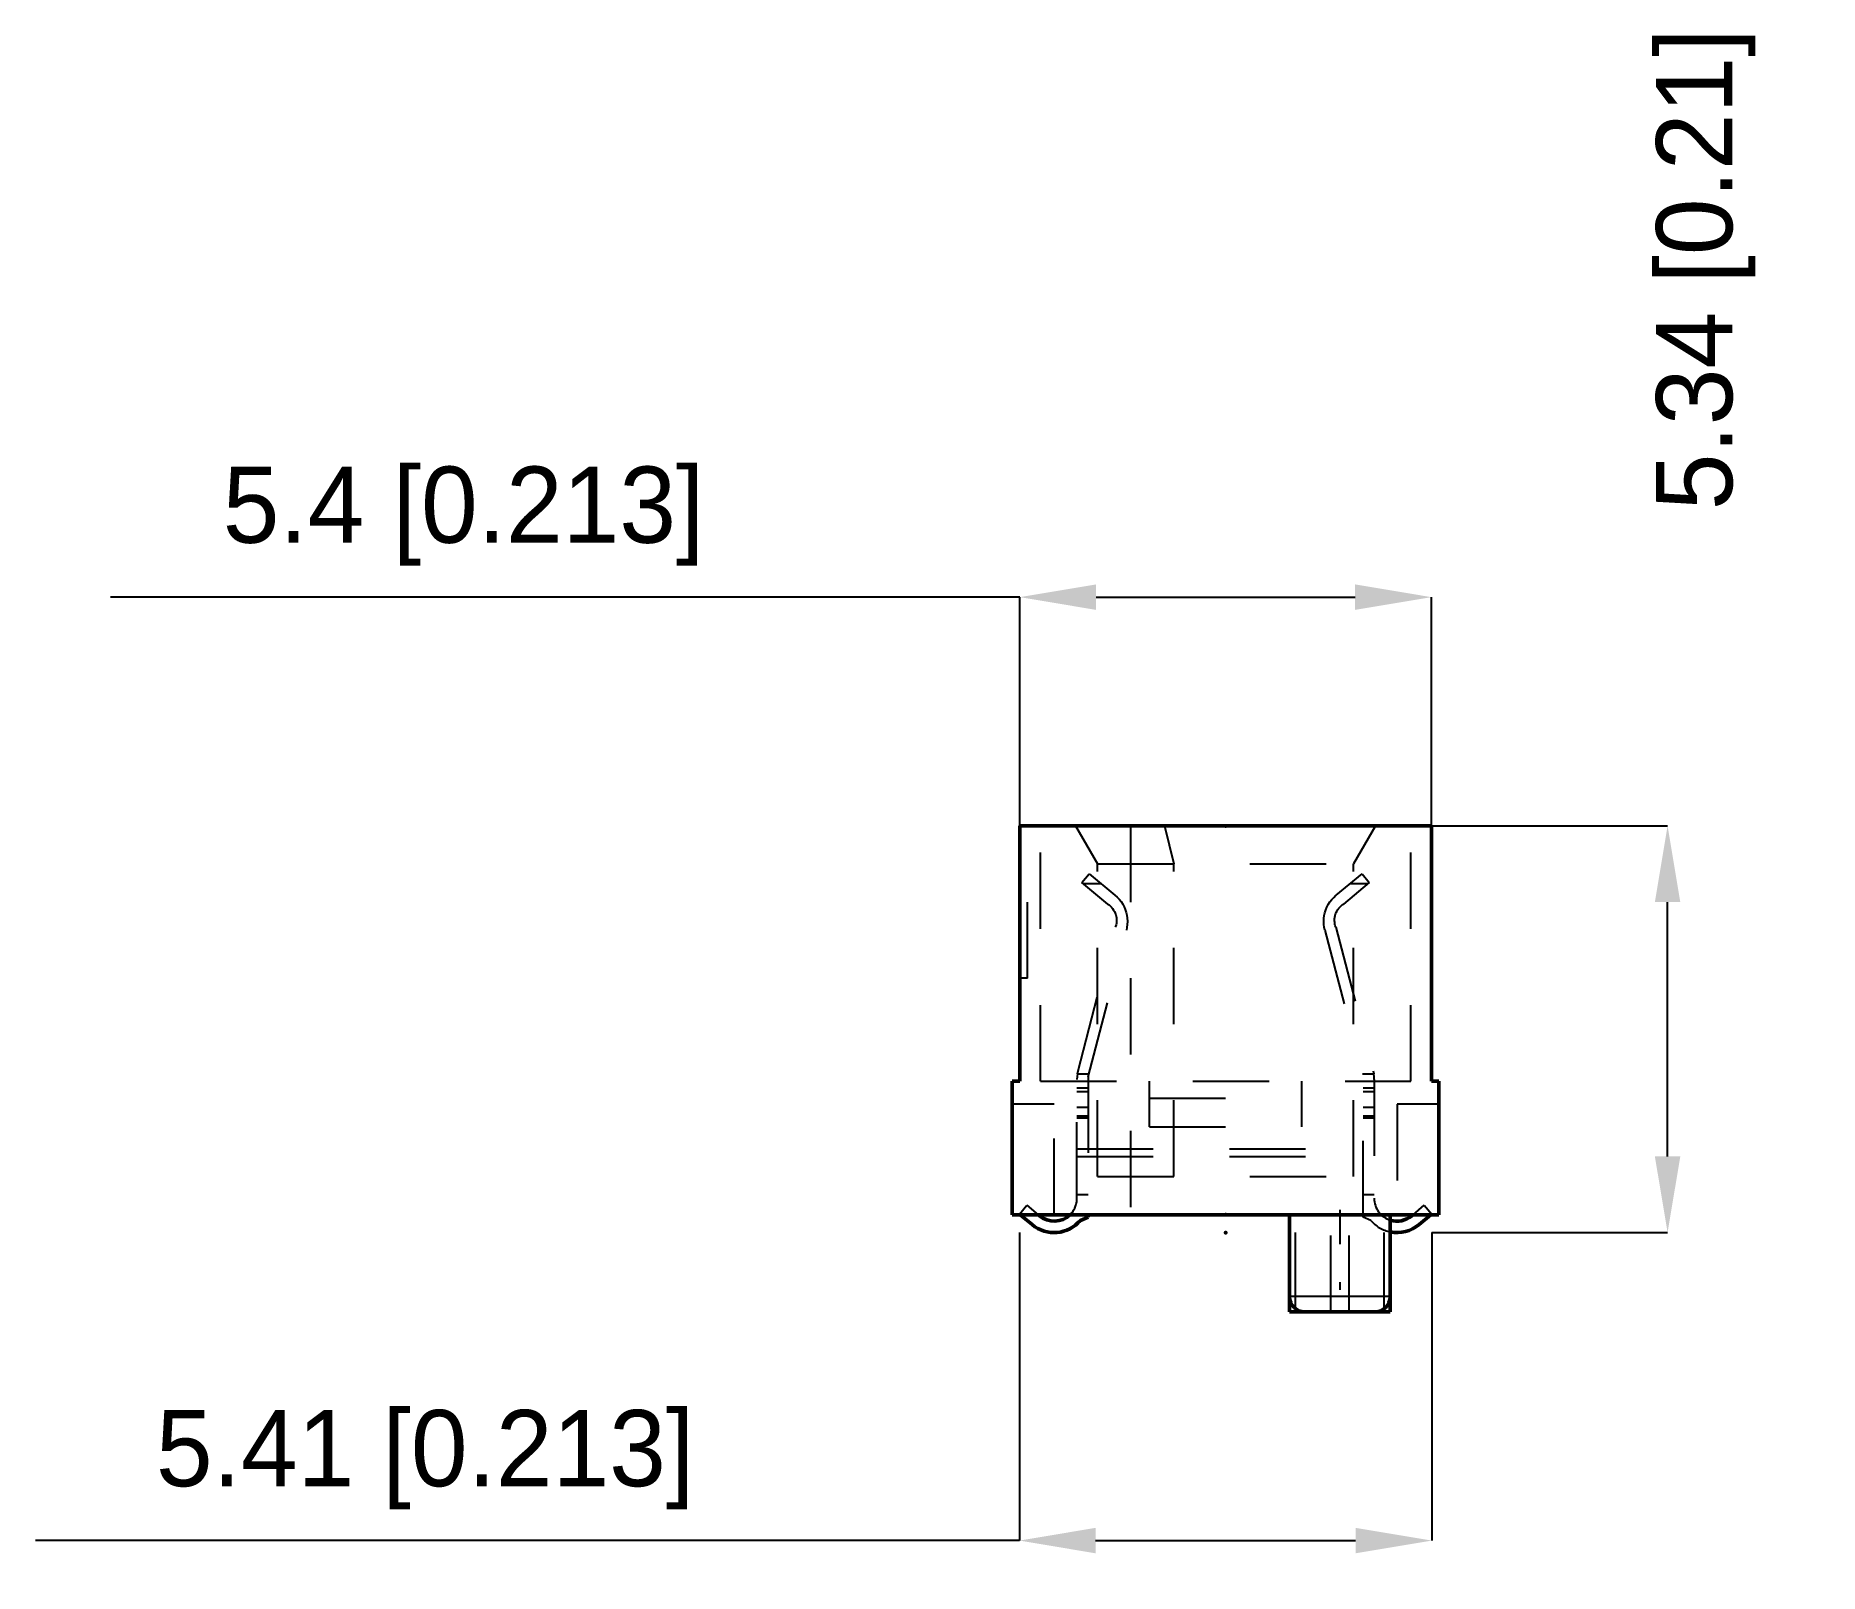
# Model space of a CAD drawing. Header units: millimetres. Extents: x -15.6 to 7.8, y -4.7 to 15.5.
import ezdxf

# ---------------------------------------------------------------- set-up
doc = ezdxf.new("R2010")
doc.units = ezdxf.units.MM
doc.linetypes.add('Center', pattern=[1.5, 0.45, -0.5, 0.05, -0.5])
doc.linetypes.add('Dashed', pattern=[2, 1, -1])
for name, color, linetype, lineweight in [('2d ConnectionPoints', 7, 'Continuous', 50), ('AM_0', 7, 'Continuous', 50), ('AM_4', 3, 'Continuous', 25), ('AM_5', 3, 'Continuous', 25), ('AM_7', 7, 'Center', 25), ('AM_9', 6, 'Dashed', 25)]:
    doc.layers.add(name, color=color, linetype=linetype, lineweight=lineweight)
doc.dimstyles.new('ISO-25', dxfattribs={"dimtxt": 2.5, "dimasz": 2.5, "dimexe": 1.25, "dimexo": 0.625, "dimtad": 1, "dimtxsty": 'Standard', "dimcen": 2.5, "dimadec": 0, "dimazin": 0, "dimtfac": 1, "dimtmove": 0, "dimatfit": 3, "dimfxl": 1, "dimarcsym": 0})

# ---------------------------------------------------------------- blocks, each defined once
blk = doc.blocks.new('1_ERF8_C_211_05_0_060PN_0_in_ERF8_060_05_0_L_DV_TR_2')
at = {"layer": 'AM_0'}
for p, q in [((-2.539, -0.13), (-2.695, 0)), ((-2.461, 0), (-2.443, -0.015)), ((-1.805, 0), (-1.805, -0.032)), ((2.443, -0.015), (2.461, 0)), ((2.695, 0), (2.539, -0.13)), ((-1.805, -0.032), (-1.906, -0.075))]:
    blk.add_line(p, q, dxfattribs=at)
for centre, radius, start, end in [((-2.25, 0.215), 0.45, 230.0555, 319.8749), ((-2.25, 0.215), 0.3, 229.9207, 314.3087), ((2.25, 0.215), 0.3, 252.5424, 310.0793), ((2.25, 0.215), 0.45, 258.4515, 309.9449)]:
    blk.add_arc(centre, radius, start, end, dxfattribs=at)
at = {"layer": 'AM_9'}
for p, q in [((-1.886, 4.356), (-1.791, 4.471)), ((-1.791, 4.471), (-1.452, 4.192)), ((1.452, 4.192), (1.791, 4.471)), ((1.791, 4.471), (1.886, 4.356)), ((-1.547, 4.075), (-1.886, 4.356)), ((-1.87, 4.343), (-1.635, 4.343)), ((1.886, 4.356), (1.547, 4.075)), ((1.635, 4.343), (1.87, 4.343)), ((-1.936, 1.885), (-1.447, 3.769)), ((1.447, 3.769), (1.936, 1.885)), ((-1.805, 1.81), (-1.302, 3.731)), ((1.302, 3.731), (1.805, 1.81)), ((-1.944, 1.849), (-1.936, 1.885)), ((1.936, 1.885), (1.944, 1.849)), ((-1.95, 0.215), (-1.95, 1.772)), ((-1.95, 1.663), (-1.805, 1.663)), ((-1.944, 1.849), (-1.795, 1.849)), ((-1.805, 1.81), (-1.805, 0)), ((1.795, 1.849), (1.944, 1.849)), ((1.805, -0.032), (1.805, 1.81)), ((1.805, 1.663), (1.95, 1.663)), ((1.95, 1.772), (1.95, 0.215)), ((-1.95, 1.616), (-1.805, 1.616)), ((-1.95, 1.41), (-1.805, 1.41)), ((1.805, 1.616), (1.95, 1.616)), ((1.805, 1.41), (1.95, 1.41)), ((-1.95, 1.295), (-1.805, 1.295)), ((-1.95, 1.272), (-1.805, 1.272)), ((1.805, 1.295), (1.95, 1.295)), ((1.805, 1.272), (1.95, 1.272)), ((-1.95, 0.865), (1.95, 0.865)), ((-1.95, 0.765), (1.95, 0.765)), ((-1.95, 0.265), (-1.805, 0.265)), ((1.805, 0.265), (1.95, 0.265)), ((-2.705, 0.008), (-2.607, 0.123)), ((-2.695, 0), (-2.705, 0.008)), ((-2.607, 0.123), (-2.461, 0)), ((2.461, 0), (2.607, 0.123)), ((2.607, 0.123), (2.705, 0.008)), ((2.705, 0.008), (2.695, 0)), ((1.906, -0.075), (1.805, -0.032))]:
    blk.add_line(p, q, dxfattribs=at)
for points in [[(-1.547, 4.075), (-1.529, 4.062), (-1.512, 4.048), (-1.496, 4.032), (-1.482, 4.014), (-1.469, 3.996), (-1.458, 3.977), (-1.449, 3.956), (-1.441, 3.935), (-1.436, 3.914), (-1.432, 3.892), (-1.43, 3.869), (-1.431, 3.847), (-1.433, 3.825), (-1.437, 3.803), (-1.443, 3.781), (-1.447, 3.769)], [(-1.452, 4.192), (-1.423, 4.166), (-1.396, 4.137), (-1.372, 4.106), (-1.35, 4.073), (-1.332, 4.038), (-1.317, 4.002), (-1.304, 3.965), (-1.296, 3.927), (-1.29, 3.888), (-1.288, 3.849), (-1.288, 3.844)], [(1.288, 3.844), (1.29, 3.883), (1.295, 3.922), (1.303, 3.96), (1.315, 3.998), (1.33, 4.034), (1.348, 4.069), (1.369, 4.102), (1.393, 4.133), (1.42, 4.162), (1.448, 4.189), (1.452, 4.192)], [(1.447, 3.769), (1.44, 3.79), (1.435, 3.812), (1.432, 3.834), (1.43, 3.856), (1.431, 3.879), (1.433, 3.901), (1.438, 3.923), (1.444, 3.944), (1.453, 3.965), (1.463, 3.985), (1.474, 4.004), (1.488, 4.022), (1.502, 4.038), (1.519, 4.054), (1.536, 4.068), (1.547, 4.075)], [(-1.288, 3.844), (-1.29, 3.805), (-1.295, 3.766), (-1.302, 3.731)], [(1.302, 3.731), (1.294, 3.769), (1.289, 3.808), (1.288, 3.844)], [(-1.944, 1.849), (-1.949, 1.811), (-1.95, 1.772)], [(1.95, 1.772), (1.949, 1.81), (1.944, 1.849)]]:
    blk.add_lwpolyline(points, dxfattribs=at)
for centre, radius, start, end in [((-2.25, 0.215), 0.3, 314.3087, 360), ((2.25, 0.215), 0.3, 180, 252.5424), ((2.25, 0.215), 0.45, 220.124, 258.451)]:
    blk.add_arc(centre, radius, start, end, dxfattribs=at)
blk = doc.blocks.new('2_ERF8_060_05_0_DVTR_0_in_ERF8_060_05_0_L_DV_TR_2')
at = {"layer": 'AM_0'}
for p, q in [((-2.7, 5.1), (2.7, 5.1)), ((-2.7, 5.1), (-2.7, 1.75)), ((2.7, 5.1), (2.7, 1.75)), ((-2.8, 1.75), (-2.7, 1.75)), ((-2.8, 1.75), (-2.8, 0)), ((2.7, 1.75), (2.8, 1.75)), ((2.8, 1.75), (2.8, 0)), ((-2.8, 0), (2.8, 0)), ((0.84, 0), (0.84, -1.275)), ((2.16, -1.275), (2.16, 0)), ((0.84, -1.275), (2.16, -1.275))]:
    blk.add_line(p, q, dxfattribs=at)
for centre, start, end in [((1.04, -1.075), 180, 270), ((1.96, -1.075), 270, 360)]:
    blk.add_arc(centre, 0.2, start, end, dxfattribs=at)
at = {"layer": 'AM_4'}
for p, q in [((2.16, -1.075), (0.84, -1.075)), ((0.919, -1.275), (0.919, -1.234)), ((2.081, -1.275), (2.081, -1.234))]:
    blk.add_line(p, q, dxfattribs=at)
at = {"layer": 'AM_7'}
blk.add_line((1.5, 0.064), (1.5, -1.339), dxfattribs=at)
at = {"layer": 'AM_9'}
for p, q in [((-2.6, 3.1), (-2.6, 5.1)), ((-2.43, 1.75), (-2.43, 5.1)), ((-1.969, 5.1), (-1.68, 4.6)), ((-1.25, 5.1), (-1.25, 0)), ((-0.8, 5.1), (-0.68, 4.6)), ((1.969, 5.1), (1.68, 4.6)), ((2.43, 1.75), (2.43, 5.1)), ((-1.68, 0.5), (-1.68, 4.6)), ((-1.68, 4.6), (1.68, 4.6)), ((-0.68, 0.5), (-0.68, 4.6)), ((1.68, 0.5), (1.68, 4.6)), ((-2.6, 3.1), (-2.7, 3.1)), ((-2.43, 1.75), (2.43, 1.75)), ((-1, 1.15), (-1, 1.75)), ((1, 1.15), (1, 1.75)), ((-2.25, 1.45), (-2.8, 1.45)), ((-2.25, 0), (-2.25, 1.45)), ((-1, 1.53), (1, 1.53)), ((2.25, 1.45), (2.25, 0)), ((2.8, 1.45), (2.25, 1.45)), ((-1, 1.15), (1, 1.15)), ((-1.68, 0.5), (1.68, 0.5)), ((0.919, -1.234), (0.919, 0)), ((1.379, -1.275), (1.379, 0)), ((1.621, -1.275), (1.621, 0)), ((2.081, -1.234), (2.081, 0))]:
    blk.add_line(p, q, dxfattribs=at)
blk = doc.blocks.new('*D3')
at = {"layer": 'AM_5', "color": 0, "lineweight": -2}
for p, q in [((0, 5.1), (5.8, 5.1)), ((5.8, 0.765), (5.8, 4.1)), ((2.705, -0.235), (5.8, -0.235))]:
    blk.add_line(p, q, dxfattribs=at)
at = {"layer": 'AM_5', "color": 0}
for points in [[(5.967, 4.1), (5.633, 4.1), (5.8, 5.1)], [(5.633, 0.765), (5.967, 0.765), (5.8, -0.235)]]:
    blk.add_solid(points, dxfattribs=at)
at = {"layer": 'Defpoints', "color": 0}
for p in [(0, 5.1), (5.8, 5.1), (2.705, -0.235)]:
    blk.add_point(p, dxfattribs=at)
at = {"layer": 'AM_5', "color": 0, "insert": (6.3, 12.4), "char_height": 1, "attachment_point": 5, "rotation": 90}
blk.add_mtext('5.34 [0.21]', dxfattribs=at)
blk = doc.blocks.new('*D4')
at = {"layer": 'AM_5', "color": 0, "lineweight": -2}
for p, q in [((-2.7, 8.1), (-14.633, 8.1)), ((-2.7, 5.1), (-2.7, 8.1)), ((-1.7, 8.1), (1.7, 8.1)), ((2.7, 5.1), (2.7, 8.1))]:
    blk.add_line(p, q, dxfattribs=at)
at = {"layer": 'AM_5', "color": 0}
for points in [[(-1.7, 8.267), (-1.7, 7.933), (-2.7, 8.1)], [(1.7, 7.933), (1.7, 8.267), (2.7, 8.1)]]:
    blk.add_solid(points, dxfattribs=at)
at = {"layer": 'Defpoints', "color": 0}
for p in [(2.7, 7.6), (-2.7, 5.1), (2.7, 5.1)]:
    blk.add_point(p, dxfattribs=at)
at = {"layer": 'AM_5', "color": 0, "insert": (-10, 9.162), "char_height": 1, "attachment_point": 5}
blk.add_mtext('5.4 [0.213]', dxfattribs=at)
blk = doc.blocks.new('*D5')
at = {"layer": 'AM_5', "color": 0, "lineweight": -2}
for p, q in [((-2.705, -0.235), (-2.705, -4.275)), ((2.705, -0.235), (2.705, -4.275)), ((-2.705, -4.275), (-15.615, -4.275)), ((-1.705, -4.275), (1.705, -4.275))]:
    blk.add_line(p, q, dxfattribs=at)
at = {"layer": 'AM_5', "color": 0}
for points in [[(-1.705, -4.108), (-1.705, -4.442), (-2.705, -4.275)], [(1.705, -4.442), (1.705, -4.108), (2.705, -4.275)]]:
    blk.add_solid(points, dxfattribs=at)
at = {"layer": 'Defpoints', "color": 0}
for p in [(-2.705, -0.235), (2.705, -0.235), (2.705, -3.775)]:
    blk.add_point(p, dxfattribs=at)
at = {"layer": 'AM_5', "color": 0, "insert": (-10.505, -3.213), "char_height": 1, "attachment_point": 5}
blk.add_mtext('5.41 [0.213]', dxfattribs=at)

msp = doc.modelspace()

# ---------------------------------------------------------------- linework, layer by layer
at = {"layer": '2d ConnectionPoints'}
for p in [(0, 5.1), (0, 0), (0, -0.235)]:
    msp.add_point(p, dxfattribs=at)

# ---------------------------------------------------------------- block references
for name in ['2_ERF8_060_05_0_DVTR_0_in_ERF8_060_05_0_L_DV_TR_2', '1_ERF8_C_211_05_0_060PN_0_in_ERF8_060_05_0_L_DV_TR_2']:
    msp.add_blockref(name, (0, 0))

# ---------------------------------------------------------------- dimensions: what is measured, and where the dimension line sits
at = {"layer": 'AM_5'}
dim = msp.add_linear_dim(base=(5.8, 5.1), p1=(2.705, -0.235), p2=(0, 5.1), angle=90, text='5.34 [0.21]', dimstyle='ISO-25', override={"dimtxt": 1, "dimasz": 1, "dimexe": 0, "dimexo": 0, "dimgap": 0.3}, dxfattribs=at)
dim.commit()
dim.dimension.update_dxf_attribs({"geometry": '*D3', "text_midpoint": (6.3, 12.4), "dimtype": 160, "text_rotation": 90})
for base, p1, p2, text, picture, middle in [((2.7, 8.1), (-2.7, 5.1), (2.7, 5.1), '5.4 [0.213]', '*D4', (-10, 8.1)), ((2.705, -4.275), (-2.705, -0.235), (2.705, -0.235), '5.41 [0.213]', '*D5', (-10.505, -4.275))]:
    dim = msp.add_linear_dim(base=base, p1=p1, p2=p2, text=text, dimstyle='ISO-25', override={"dimtxt": 1, "dimasz": 1, "dimexe": 0, "dimexo": 0, "dimgap": 0.3}, dxfattribs=at)
    dim.commit()
    dim.dimension.update_dxf_attribs({"geometry": picture, "text_midpoint": middle, "dimtype": 160})

doc.saveas('drawing.dxf')
